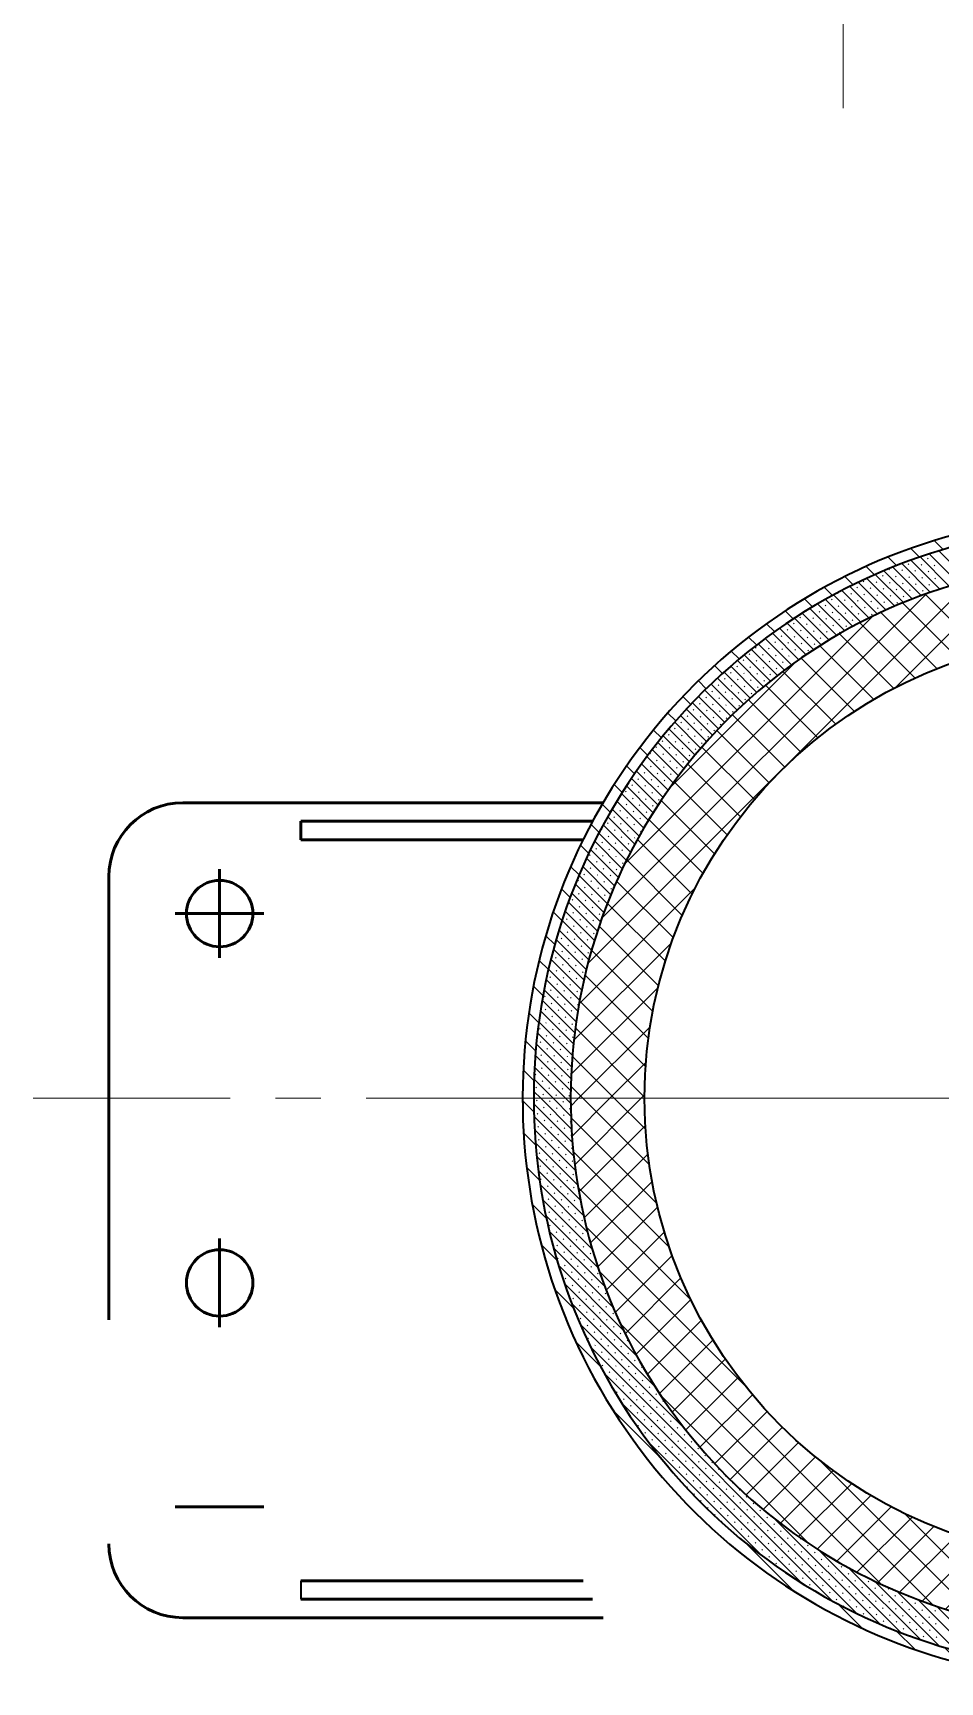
# Model space of a CAD drawing. Header units: millimetres. Extents: x 2139 to 2733, y 1509 to 1929.
# Drawn here: x 2350.49 to 2362.5, y 1610.53 to 1632.37 of the extents above; entities that cross this region are included whole.
import ezdxf

# ---------------------------------------------------------------- set-up
doc = ezdxf.new("R2010")
doc.units = ezdxf.units.MM
doc.linetypes.add('JIS_08_11', pattern=[12.8, 11, -0.6, 0.6, -0.6])
doc.linetypes.add('点画线', pattern=[18, 12, -2, 2, -2])
for name, color, linetype, lineweight in [('EB0', 7, 'Continuous', 35), ('中心线', 7, 'JIS_08_11', 9), ('设备', 7, 'Continuous', 50)]:
    doc.layers.add(name, color=color, linetype=linetype, lineweight=lineweight)
doc.layers.add('厂房', color=7, linetype='Continuous')
pattern_1 = [(315, (2384.9356, 1635.51417), (0.2075568, 0.2075568), [])]

# ---------------------------------------------------------------- blocks, each defined once
blk = doc.blocks.new('*X1')
at = {"layer": 'EB0', "color": 0, "linetype": 'Continuous', "lineweight": 18}
for p, q in [((353.36, -268.51), (375.44, -290.59)), ((362.15, -268.82), (386.49, -293.15)), ((371.56, -269.74), (399.35, -297.53)), ((381.75, -271.44), (416.03, -305.72)), ((352.73, -276.36), (365.53, -289.17)), ((393.01, -274.21), (492.03, -373.23)), ((405.88, -278.6), (487.64, -360.36)), ((352.73, -284.85), (356.45, -288.56)), ((421.76, -285.99), (480.25, -344.49)), ((453.36, -309.11), (457.14, -312.89)), ((228.47, -338.78), (243.12, -353.43)), ((236.69, -338.51), (246.24, -348.06)), ((245.17, -338.51), (249.58, -342.91)), ((225.38, -344.18), (240.23, -359.03)), ((222.49, -349.77), (237.59, -364.86)), ((460.52, -350.21), (494.8, -384.49)), ((219.81, -355.57), (235.2, -370.96)), ((217.34, -361.59), (233.08, -377.33)), ((215.11, -367.85), (231.27, -384)), ((468.71, -366.89), (496.5, -394.68)), ((213.12, -374.34), (229.78, -391)), ((211.4, -381.11), (228.65, -398.36)), ((473.09, -379.75), (497.43, -404.09)), ((209.97, -388.16), (227.95, -406.14)), ((475.65, -390.8), (497.73, -412.88)), ((208.85, -395.53), (226.83, -413.51)), ((477.08, -400.71), (489.88, -413.51)), ((208.1, -403.26), (218.35, -413.51)), ((477.68, -409.79), (481.39, -413.51)), ((207.75, -411.39), (209.86, -413.51)), ((209.86, -413.51), (229.24, -432.89)), ((218.35, -413.51), (228.11, -423.28)), ((226.83, -413.51), (227.74, -414.41)), ((481.39, -413.51), (496.9, -429.02)), ((489.88, -413.51), (497.53, -421.16)), ((477.64, -418.25), (495.9, -436.5)), ((207.88, -420.01), (231.39, -443.52)), ((477.09, -426.18), (494.56, -443.65)), ((208.58, -429.2), (235.06, -455.68)), ((476.1, -433.67), (492.93, -450.51)), ((210.01, -439.11), (241.57, -470.67)), ((474.72, -440.78), (491.03, -457.09)), ((212.39, -449.98), (316.26, -553.85)), ((473.01, -447.55), (488.87, -463.42)), ((470.99, -454.02), (486.48, -469.51)), ((216.17, -462.24), (304, -550.07)), ((468.68, -460.2), (483.87, -475.38)), ((466.12, -466.12), (481.04, -481.04)), ((463.31, -471.8), (478.02, -486.5)), ((222.31, -476.86), (289.38, -543.94)), ((460.27, -477.24), (474.8, -491.77)), ((457, -482.45), (471.39, -496.85)), ((453.51, -487.46), (467.8, -501.74)), ((449.82, -492.24), (464.03, -506.45)), ((234.73, -497.78), (268.47, -531.51)), ((445.92, -496.83), (460.08, -510.99)), ((441.81, -501.2), (455.95, -515.35)), ((437.5, -505.38), (451.65, -519.53)), ((428.26, -513.11), (442.52, -527.37)), ((432.98, -509.35), (447.17, -523.54)), ((423.33, -516.67), (437.68, -531.02)), ((418.18, -520), (432.66, -534.49)), ((295.57, -524.67), (327.13, -556.23)), ((407.22, -526.01), (422.06, -540.86)), ((412.81, -523.12), (427.46, -537.77)), ((310.56, -531.18), (337.04, -557.66)), ((395.28, -531.04), (410.67, -546.43)), ((401.38, -528.66), (416.47, -543.75)), ((322.72, -534.85), (346.23, -558.36)), ((382.24, -534.98), (398.4, -551.13)), ((388.91, -533.16), (404.65, -548.9)), ((333.35, -537), (352.73, -556.38)), ((342.97, -538.13), (352.73, -547.89)), ((351.83, -538.51), (352.73, -539.41)), ((352.73, -539.41), (370.71, -557.39)), ((360.1, -538.29), (378.08, -556.28)), ((367.88, -537.59), (385.14, -554.84)), ((375.24, -536.46), (391.9, -553.12)), ((352.73, -547.89), (362.98, -558.15)), ((352.73, -556.38), (354.85, -558.49))]:
    blk.add_line(p, q, dxfattribs=at)
blk = doc.blocks.new('*X2')
at = {"layer": 'EB0', "color": 0, "linetype": 'Continuous', "lineweight": 18}
for p, q in [((352.73, -275.18), (359.26, -268.66)), ((352.73, -283.66), (367.17, -269.23)), ((356.32, -288.56), (374.7, -270.18)), ((364.32, -289.05), (381.9, -271.47)), ((371.87, -289.98), (388.79, -273.06)), ((379.03, -291.31), (395.41, -274.93)), ((385.85, -292.97), (401.77, -277.05)), ((392.35, -294.95), (407.9, -279.41)), ((398.57, -297.22), (413.8, -281.99)), ((404.53, -299.75), (419.49, -284.79)), ((410.24, -302.52), (424.98, -287.79)), ((415.71, -305.53), (430.27, -290.98)), ((420.96, -308.77), (435.37, -294.36)), ((425.99, -312.23), (440.29, -297.93)), ((430.81, -315.89), (445.03, -301.68)), ((435.42, -319.77), (449.59, -305.6)), ((439.83, -323.85), (453.97, -309.7)), ((444.03, -328.13), (458.18, -313.98)), ((448.03, -332.62), (462.21, -318.43)), ((451.82, -337.31), (466.07, -323.06)), ((455.41, -342.21), (469.74, -327.87)), ((458.77, -347.33), (473.24, -332.86)), ((213.94, -371.55), (246.98, -338.51)), ((218.62, -358.38), (238.49, -338.51)), ((226.69, -341.82), (230.01, -338.51)), ((461.92, -352.66), (476.55, -338.04)), ((464.84, -358.23), (479.66, -343.41)), ((210.98, -382.99), (246.77, -347.2)), ((467.52, -364.03), (482.58, -348.98)), ((469.95, -370.09), (485.29, -354.75)), ((472.1, -376.42), (487.79, -360.74)), ((209.15, -393.31), (237.58, -364.87)), ((473.96, -383.05), (490.06, -366.96)), ((475.5, -390), (492.08, -373.42)), ((208.13, -402.81), (232.86, -378.08)), ((476.68, -397.31), (493.84, -380.14)), ((477.44, -405.03), (495.32, -387.15)), ((207.74, -411.68), (230.09, -389.33)), ((477.73, -413.22), (496.48, -394.48)), ((214.4, -413.51), (228.53, -399.38)), ((485.93, -413.51), (497.29, -402.15)), ((222.89, -413.51), (227.83, -408.57)), ((494.42, -413.51), (497.7, -410.23)), ((207.88, -420.03), (214.4, -413.51)), ((208.45, -427.94), (222.89, -413.51)), ((476.43, -431.49), (494.42, -413.51)), ((477.44, -422), (485.93, -413.51)), ((209.41, -435.48), (227.78, -417.1)), ((474.45, -441.96), (497.64, -418.77)), ((210.7, -442.67), (228.27, -425.1)), ((471.04, -453.85), (497.02, -427.88)), ((212.29, -449.57), (229.21, -432.65)), ((214.15, -456.18), (230.53, -439.81)), ((465.09, -468.29), (495.7, -437.68)), ((216.28, -462.55), (232.2, -446.62)), ((450.62, -491.25), (493.47, -448.39)), ((218.64, -468.67), (234.18, -453.13)), ((221.22, -474.57), (236.44, -459.35)), ((399.64, -550.71), (489.94, -460.42)), ((224.01, -480.27), (238.97, -465.31)), ((227.01, -485.75), (241.75, -471.02)), ((230.2, -491.04), (244.76, -476.49)), ((413.83, -545.01), (484.23, -474.6)), ((233.59, -496.15), (248, -481.74)), ((237.15, -501.07), (251.45, -486.77)), ((240.9, -505.8), (255.12, -491.59)), ((433.17, -534.15), (473.38, -493.95)), ((244.83, -510.36), (258.99, -496.2)), ((248.93, -514.75), (263.07, -500.6)), ((253.2, -518.96), (267.35, -504.81)), ((257.66, -522.99), (271.84, -508.81)), ((262.29, -526.84), (276.53, -512.6)), ((387.62, -554.25), (430.47, -511.39)), ((267.1, -530.52), (281.44, -516.18)), ((272.09, -534.01), (286.55, -519.55)), ((277.27, -537.32), (291.89, -522.7)), ((282.63, -540.44), (297.45, -525.62)), ((376.9, -556.48), (407.52, -525.86)), ((288.2, -543.36), (303.26, -528.3)), ((293.97, -546.07), (309.32, -530.73)), ((299.96, -548.57), (315.65, -532.88)), ((306.18, -550.83), (322.27, -534.74)), ((358, -558.41), (381.18, -535.23)), ((367.1, -557.8), (393.08, -531.82)), ((312.64, -552.86), (329.22, -536.28)), ((319.37, -554.62), (336.53, -537.45)), ((326.38, -556.09), (344.25, -538.22)), ((333.7, -557.25), (352.45, -538.51)), ((352.73, -555.19), (370.72, -537.21)), ((352.73, -546.71), (361.22, -538.22)), ((341.38, -558.06), (352.73, -546.71)), ((349.45, -558.47), (352.73, -555.19))]:
    blk.add_line(p, q, dxfattribs=at)
blk = doc.blocks.new('*X3')
at = {"layer": 'EB0', "color": 0, "linetype": 'Continuous', "lineweight": 18}
for p, q in [((490.29, -459.38), (504.46, -445.21)), ((204.53, -458.89), (212.61, -450.81)), ((488.44, -464.59), (503.49, -449.54)), ((205.33, -461.45), (213.34, -453.44)), ((486.19, -470.21), (502.33, -454.06)), ((206.18, -463.97), (214.11, -456.04)), ((207.06, -466.46), (214.92, -458.6)), ((211.91, -459.92), (212.09, -459.74)), ((483.4, -476.36), (500.97, -458.8)), ((491.42, -459.92), (491.6, -459.74)), ((494.97, -459.74), (495.15, -459.56)), ((498.52, -459.56), (498.7, -459.39)), ((204.92, -460.18), (205, -460.1)), ((206.5, -461.97), (206.68, -461.79)), ((207.97, -468.91), (215.77, -461.12)), ((208.18, -463.65), (208.36, -463.47)), ((208.36, -460.1), (208.54, -459.92)), ((208.92, -471.33), (216.66, -463.6)), ((210.05, -461.79), (210.23, -461.61)), ((211.73, -463.47), (211.91, -463.29)), ((213.6, -461.61), (213.77, -461.43)), ((215.28, -463.29), (215.46, -463.11)), ((479.83, -483.3), (499.35, -463.78)), ((489.56, -461.79), (489.74, -461.61)), ((491.24, -463.47), (491.42, -463.29)), ((493.11, -461.61), (493.29, -461.43)), ((494.79, -463.29), (494.97, -463.11)), ((496.65, -461.43), (496.83, -461.25)), ((498.34, -463.11), (498.52, -462.93)), ((208.01, -467.2), (208.18, -467.02)), ((209.69, -468.88), (209.87, -468.7)), ((209.87, -465.33), (210.05, -465.15)), ((209.9, -473.72), (217.58, -466.04)), ((210.92, -476.07), (218.54, -468.45)), ((211.55, -467.02), (211.73, -466.84)), ((213.24, -468.7), (213.42, -468.52)), ((213.42, -465.15), (213.6, -464.98)), ((215.1, -466.84), (215.28, -466.66)), ((216.78, -468.52), (216.96, -468.34)), ((216.96, -464.98), (217.12, -464.82)), ((487.52, -467.2), (487.7, -467.02)), ((489.2, -468.88), (489.38, -468.7)), ((489.38, -465.33), (489.56, -465.15)), ((491.06, -467.02), (491.24, -466.84)), ((492.75, -468.7), (492.93, -468.52)), ((492.93, -465.15), (493.11, -464.98)), ((494.61, -466.84), (494.79, -466.66)), ((496.29, -468.52), (496.47, -468.34)), ((496.47, -464.98), (496.65, -464.8)), ((498.16, -466.66), (498.34, -466.48)), ((209.51, -472.43), (209.69, -472.25)), ((211.37, -470.57), (211.55, -470.39)), ((211.97, -478.39), (219.54, -470.82)), ((213.04, -480.68), (220.57, -473.16)), ((213.06, -472.25), (213.24, -472.07)), ((214.92, -470.39), (215.1, -470.21)), ((216.6, -472.07), (216.78, -471.89)), ((218.47, -470.21), (218.65, -470.03)), ((474.92, -491.58), (497.43, -469.07)), ((485.47, -472.61), (485.65, -472.43)), ((487.34, -470.75), (487.52, -470.57)), ((489.02, -472.43), (489.2, -472.25)), ((490.88, -470.57), (491.06, -470.39)), ((492.57, -472.25), (492.75, -472.07)), ((494.43, -470.39), (494.61, -470.21)), ((496.11, -472.07), (496.29, -471.89)), ((211.19, -474.11), (211.37, -473.93)), ((212.88, -475.8), (213.06, -475.62)), ((214.15, -482.94), (221.63, -475.46)), ((214.56, -477.48), (214.74, -477.3)), ((214.74, -473.93), (214.92, -473.75)), ((216.42, -475.62), (216.6, -475.44)), ((218.11, -477.3), (218.29, -477.12)), ((218.29, -473.75), (218.47, -473.57)), ((219.97, -475.44), (220.15, -475.26)), ((221.66, -477.12), (221.83, -476.94)), ((466.65, -503.22), (495.12, -474.74)), ((485.29, -476.16), (485.47, -475.98)), ((486.98, -477.84), (487.16, -477.66)), ((487.16, -474.29), (487.34, -474.11)), ((488.84, -475.98), (489.02, -475.8)), ((490.52, -477.66), (490.7, -477.48)), ((490.7, -474.11), (490.88, -473.93)), ((492.39, -475.8), (492.57, -475.62)), ((494.25, -473.93), (494.43, -473.75)), ((212.7, -479.34), (212.88, -479.16)), ((214.38, -481.03), (214.56, -480.85)), ((215.29, -485.17), (222.73, -477.73)), ((216.24, -479.16), (216.42, -478.98)), ((216.46, -487.37), (223.86, -479.97)), ((217.66, -489.54), (225.02, -482.17)), ((217.93, -480.85), (218.11, -480.67)), ((219.79, -478.98), (219.97, -478.8)), ((221.48, -480.67), (221.66, -480.49)), ((223.16, -482.35), (223.34, -482.17)), ((420.16, -553.07), (492.3, -480.94)), ((481.74, -479.71), (481.75, -479.7)), ((483.25, -481.57), (483.43, -481.39)), ((483.43, -478.02), (483.61, -477.84)), ((485.11, -479.7), (485.29, -479.52)), ((486.8, -481.39), (486.98, -481.21)), ((488.66, -479.52), (488.84, -479.34)), ((490.34, -481.21), (490.52, -481.03)), ((492.21, -479.34), (492.39, -479.16)), ((215.89, -486.26), (216.06, -486.08)), ((216.06, -482.71), (216.24, -482.53)), ((217.75, -484.4), (217.93, -484.22)), ((218.89, -491.68), (226.21, -484.35)), ((219.43, -486.08), (219.61, -485.9)), ((219.61, -482.53), (219.79, -482.35)), ((220.14, -493.79), (227.44, -486.49)), ((221.3, -484.22), (221.48, -484.04)), ((222.98, -485.9), (223.16, -485.72)), ((224.84, -484.04), (225.02, -483.86)), ((226.53, -485.72), (226.71, -485.54)), ((479.52, -485.29), (479.7, -485.11)), ((481.39, -483.43), (481.57, -483.25)), ((483.07, -485.11), (483.25, -484.93)), ((484.75, -486.8), (484.93, -486.62)), ((484.93, -483.25), (485.11, -483.07)), ((486.62, -484.93), (486.8, -484.75)), ((488.3, -486.62), (488.48, -486.44)), ((488.48, -483.07), (488.66, -482.89)), ((490.16, -484.75), (490.34, -484.57)), ((217.57, -487.94), (217.75, -487.76)), ((219.25, -489.63), (219.43, -489.45)), ((221.12, -487.76), (221.3, -487.58)), ((221.43, -495.87), (228.69, -488.6)), ((222.74, -497.93), (229.98, -490.69)), ((222.8, -489.45), (222.98, -489.27)), ((224.48, -491.13), (224.66, -490.95)), ((224.66, -487.58), (224.84, -487.4)), ((226.35, -489.27), (226.53, -489.09)), ((228.03, -490.95), (228.21, -490.77)), ((427.1, -549.5), (488.73, -487.88)), ((477.48, -490.7), (477.66, -490.52)), ((477.66, -487.16), (477.84, -486.98)), ((479.34, -488.84), (479.52, -488.66)), ((481.03, -490.52), (481.21, -490.34)), ((481.21, -486.98), (481.39, -486.8)), ((482.89, -488.66), (483.07, -488.48)), ((484.57, -490.34), (484.75, -490.16)), ((486.44, -488.48), (486.62, -488.3)), ((220.78, -494.83), (220.94, -494.68)), ((220.94, -491.31), (221.12, -491.13)), ((222.62, -492.99), (222.8, -492.81)), ((224.08, -499.96), (231.29, -492.74)), ((224.3, -494.68), (224.48, -494.5)), ((225.44, -501.96), (232.64, -494.76)), ((226.17, -492.81), (226.35, -492.63)), ((227.85, -494.5), (228.03, -494.32)), ((229.71, -492.63), (229.89, -492.45)), ((231.4, -494.32), (231.58, -494.14)), ((473.75, -494.43), (473.93, -494.25)), ((475.62, -492.57), (475.8, -492.39)), ((477.3, -494.25), (477.48, -494.07)), ((479.16, -492.39), (479.34, -492.21)), ((480.85, -494.07), (481.03, -493.89)), ((482.71, -492.21), (482.89, -492.03)), ((484.4, -493.89), (484.57, -493.71)), ((486.26, -492.03), (486.44, -491.85)), ((222.44, -496.54), (222.62, -496.36)), ((224.12, -498.22), (224.3, -498.05)), ((225.81, -499.91), (225.99, -499.73)), ((225.99, -496.36), (226.17, -496.18)), ((226.84, -503.93), (234.01, -496.76)), ((227.67, -498.05), (227.85, -497.87)), ((228.26, -505.88), (235.41, -498.72)), ((229.36, -499.73), (229.54, -499.55)), ((229.54, -496.18), (229.71, -496)), ((231.22, -497.87), (231.4, -497.69)), ((232.9, -499.55), (233.08, -499.37)), ((233.08, -496), (233.26, -495.82)), ((435.26, -544.71), (483.94, -496.03)), ((471.71, -499.84), (471.89, -499.66)), ((471.89, -496.29), (472.07, -496.11)), ((473.57, -497.98), (473.75, -497.8)), ((475.26, -499.66), (475.44, -499.48)), ((475.44, -496.11), (475.62, -495.93)), ((477.12, -497.8), (477.3, -497.62)), ((478.8, -499.48), (478.98, -499.3)), ((478.98, -495.93), (479.16, -495.76)), ((480.67, -497.62), (480.85, -497.44)), ((482.53, -495.76), (482.71, -495.58)), ((227.49, -501.59), (227.67, -501.41)), ((229.18, -503.28), (229.36, -503.1)), ((229.71, -507.8), (236.84, -500.66)), ((231.04, -501.41), (231.22, -501.23)), ((231.18, -509.69), (238.3, -502.57)), ((232.68, -511.56), (239.79, -504.45)), ((232.72, -503.1), (232.9, -502.92)), ((234.59, -501.23), (234.77, -501.05)), ((236.27, -502.92), (236.45, -502.74)), ((237.95, -504.6), (238.13, -504.42)), ((467.98, -503.57), (468.16, -503.39)), ((469.85, -501.7), (470.03, -501.52)), ((471.53, -503.39), (471.71, -503.21)), ((473.39, -501.52), (473.57, -501.35)), ((475.08, -503.21), (475.26, -503.03)), ((476.94, -501.35), (477.12, -501.17)), ((478.63, -503.03), (478.8, -502.85)), ((480.49, -501.17), (480.67, -500.99)), ((229, -506.82), (229.18, -506.64)), ((230.68, -508.51), (230.86, -508.33)), ((230.86, -504.96), (231.04, -504.78)), ((232.54, -506.64), (232.72, -506.46)), ((234.21, -513.4), (241.31, -506.3)), ((234.23, -508.33), (234.41, -508.15)), ((234.41, -504.78), (234.59, -504.6)), ((235.76, -515.21), (242.85, -508.12)), ((236.09, -506.46), (236.27, -506.28)), ((237.77, -508.15), (237.95, -507.97)), ((239.64, -506.28), (239.82, -506.1)), ((241.32, -507.97), (241.5, -507.79)), ((446.12, -537.21), (476.44, -506.9)), ((464.26, -507.29), (464.44, -507.12)), ((465.94, -508.98), (466.12, -508.8)), ((466.12, -505.43), (466.3, -505.25)), ((467.8, -507.12), (467.98, -506.94)), ((469.49, -508.8), (469.67, -508.62)), ((469.67, -505.25), (469.85, -505.07)), ((471.35, -506.94), (471.53, -506.76)), ((473.03, -508.62), (473.21, -508.44)), ((473.21, -505.07), (473.39, -504.89)), ((474.9, -506.76), (475.08, -506.58)), ((476.76, -504.89), (476.94, -504.71)), ((232.36, -510.19), (232.54, -510.01)), ((234.05, -511.87), (234.23, -511.69)), ((235.73, -513.56), (235.91, -513.38)), ((235.91, -510.01), (236.09, -509.83)), ((237.34, -517), (244.42, -509.92)), ((237.6, -511.69), (237.77, -511.52)), ((238.95, -518.76), (246.02, -511.68)), ((239.28, -513.38), (239.46, -513.2)), ((239.46, -509.83), (239.64, -509.65)), ((240.58, -520.5), (247.65, -513.42)), ((241.14, -511.52), (241.32, -511.34)), ((242.83, -513.2), (243.01, -513.02)), ((243.01, -509.65), (243.19, -509.47)), ((244.69, -511.34), (244.87, -511.16)), ((246.37, -513.02), (246.55, -512.84)), ((458.67, -512.88), (458.85, -512.71)), ((460.53, -511.02), (460.71, -510.84)), ((462.21, -512.71), (462.39, -512.53)), ((462.39, -509.16), (462.57, -508.98)), ((464.08, -510.84), (464.26, -510.66)), ((465.76, -512.53), (465.94, -512.35)), ((467.62, -510.66), (467.8, -510.48)), ((469.31, -512.35), (469.49, -512.17)), ((471.17, -510.48), (471.35, -510.3)), ((237.42, -515.24), (237.6, -515.06)), ((239.1, -516.93), (239.28, -516.75)), ((240.96, -515.06), (241.14, -514.88)), ((242.24, -522.21), (249.31, -515.14)), ((242.65, -516.75), (242.83, -516.57)), ((243.92, -523.89), (250.99, -516.82)), ((244.51, -514.88), (244.69, -514.7)), ((246.19, -516.57), (246.37, -516.39)), ((248.06, -514.7), (248.24, -514.52)), ((249.74, -516.39), (249.92, -516.21)), ((251.42, -518.07), (251.6, -517.89)), ((454.94, -516.61), (455.12, -516.43)), ((456.8, -514.75), (456.98, -514.57)), ((458.49, -516.43), (458.67, -516.25)), ((460.35, -514.57), (460.53, -514.39)), ((462.03, -516.25), (462.21, -516.07)), ((463.72, -517.94), (463.9, -517.76)), ((463.9, -514.39), (464.08, -514.21)), ((465.58, -516.07), (465.76, -515.89)), ((467.27, -517.76), (467.44, -517.58)), ((467.44, -514.21), (467.62, -514.03)), ((240.78, -518.61), (240.96, -518.43)), ((242.47, -520.29), (242.65, -520.11)), ((244.15, -521.98), (244.33, -521.8)), ((244.33, -518.43), (244.51, -518.25)), ((245.63, -525.55), (252.7, -518.48)), ((246.01, -520.11), (246.19, -519.93)), ((247.36, -527.18), (254.44, -520.11)), ((247.7, -521.8), (247.88, -521.62)), ((247.88, -518.25), (248.06, -518.07)), ((249.12, -528.79), (256.2, -521.71)), ((249.56, -519.93), (249.74, -519.75)), ((251.25, -521.62), (251.42, -521.44)), ((253.11, -519.75), (253.29, -519.58)), ((254.79, -521.44), (254.97, -521.26)), ((449.35, -522.2), (449.53, -522.02)), ((451.21, -520.34), (451.39, -520.16)), ((452.9, -522.02), (453.08, -521.84)), ((453.08, -518.48), (453.26, -518.3)), ((454.76, -520.16), (454.94, -519.98)), ((456.44, -521.84), (456.62, -521.66)), ((456.62, -518.3), (456.8, -518.12)), ((458.31, -519.98), (458.49, -519.8)), ((459.99, -521.66), (460.17, -521.48)), ((460.17, -518.12), (460.35, -517.94)), ((461.85, -519.8), (462.03, -519.62)), ((463.54, -521.48), (463.72, -521.3)), ((465.4, -519.62), (465.58, -519.44)), ((245.83, -523.66), (246.01, -523.48)), ((247.52, -525.34), (247.7, -525.17)), ((249.38, -523.48), (249.56, -523.3)), ((250.91, -530.37), (258, -523.28)), ((251.07, -525.17), (251.25, -524.99)), ((252.72, -531.93), (259.82, -524.83)), ((252.75, -526.85), (252.93, -526.67)), ((252.93, -523.3), (253.11, -523.12)), ((254.56, -533.46), (261.67, -526.35)), ((254.61, -524.99), (254.79, -524.81)), ((256.3, -526.67), (256.48, -526.49)), ((256.48, -523.12), (256.66, -522.94)), ((258.16, -524.81), (258.34, -524.63)), ((259.84, -526.49), (260.02, -526.31)), ((445.62, -525.93), (445.8, -525.75)), ((447.49, -524.07), (447.67, -523.89)), ((449.17, -525.75), (449.35, -525.57)), ((451.03, -523.89), (451.21, -523.71)), ((452.72, -525.57), (452.9, -525.39)), ((454.58, -523.71), (454.76, -523.53)), ((456.26, -525.39), (456.44, -525.21)), ((458.13, -523.53), (458.31, -523.35)), ((459.81, -525.21), (459.99, -525.03)), ((461.67, -523.35), (461.85, -523.17)), ((249.2, -527.03), (249.38, -526.85)), ((250.89, -528.71), (251.07, -528.53)), ((252.57, -530.4), (252.75, -530.22)), ((254.43, -528.53), (254.61, -528.35)), ((256.12, -530.22), (256.3, -530.04)), ((256.43, -534.96), (263.55, -527.84)), ((257.98, -528.35), (258.16, -528.17)), ((258.32, -536.43), (265.45, -529.3)), ((259.66, -530.04), (259.84, -529.86)), ((260.24, -537.88), (267.39, -530.73)), ((261.53, -528.17), (261.71, -527.99)), ((263.21, -529.86), (263.39, -529.68)), ((413.97, -555.9), (442.44, -527.43)), ((441.9, -529.66), (442.08, -529.48)), ((443.58, -531.34), (443.76, -531.16)), ((443.76, -527.79), (443.94, -527.61)), ((445.44, -529.48), (445.62, -529.3)), ((447.13, -531.16), (447.31, -530.98)), ((447.31, -527.61), (447.49, -527.43)), ((448.99, -529.3), (449.17, -529.12)), ((450.67, -530.98), (450.85, -530.8)), ((450.85, -527.43), (451.03, -527.25)), ((452.54, -529.12), (452.72, -528.94)), ((454.4, -527.25), (454.58, -527.07)), ((456.08, -528.94), (456.26, -528.76)), ((457.95, -527.07), (458.13, -526.89)), ((254.25, -532.08), (254.43, -531.9)), ((255.94, -533.76), (256.12, -533.58)), ((257.62, -535.45), (257.8, -535.27)), ((257.8, -531.9), (257.98, -531.72)), ((259.48, -533.58), (259.66, -533.4)), ((261.17, -535.27), (261.35, -535.09)), ((261.35, -531.72), (261.53, -531.54)), ((262.18, -539.31), (269.35, -532.14)), ((263.03, -533.4), (263.21, -533.23)), ((264.15, -540.7), (271.34, -533.51)), ((264.72, -535.09), (264.9, -534.91)), ((264.9, -531.54), (265.07, -531.36)), ((266.15, -542.07), (273.36, -534.86)), ((266.58, -533.23), (266.76, -533.05)), ((268.26, -534.91), (268.44, -534.73)), ((270.13, -533.05), (270.31, -532.87)), ((271.81, -534.73), (271.99, -534.55)), ((408.29, -558.21), (430.8, -535.7)), ((432.76, -535.43), (432.94, -535.25)), ((434.62, -533.56), (434.8, -533.38)), ((436.31, -535.25), (436.49, -535.07)), ((438.17, -533.38), (438.35, -533.2)), ((439.85, -535.07), (440.03, -534.89)), ((440.03, -531.52), (440.21, -531.34)), ((441.72, -533.2), (441.9, -533.02)), ((443.4, -534.89), (443.58, -534.71)), ((445.26, -533.02), (445.44, -532.84)), ((446.95, -534.71), (447.13, -534.53)), ((448.81, -532.84), (448.99, -532.66)), ((259.3, -537.13), (259.48, -536.95)), ((262.85, -536.95), (263.03, -536.77)), ((264.54, -538.64), (264.72, -538.46)), ((266.22, -540.32), (266.4, -540.14)), ((266.4, -536.77), (266.58, -536.59)), ((268.08, -538.46), (268.26, -538.28)), ((268.18, -543.41), (275.42, -536.18)), ((269.77, -540.14), (269.95, -539.96)), ((269.95, -536.59), (270.13, -536.41)), ((270.23, -544.73), (277.5, -537.46)), ((271.63, -538.28), (271.81, -538.1)), ((272.31, -546.01), (279.61, -538.72)), ((273.31, -539.96), (273.49, -539.78)), ((273.49, -536.41), (273.67, -536.23)), ((274.42, -547.27), (281.75, -539.95)), ((275.18, -538.1), (275.36, -537.92)), ((276.86, -539.78), (277.04, -539.6)), ((280.41, -539.6), (280.59, -539.42)), ((425.48, -539.33), (425.66, -539.15)), ((429.03, -539.15), (429.21, -538.97)), ((430.9, -537.29), (431.07, -537.11)), ((432.58, -538.97), (432.76, -538.79)), ((434.44, -537.11), (434.62, -536.93)), ((436.13, -538.79), (436.31, -538.61)), ((437.99, -536.93), (438.17, -536.75)), ((439.67, -538.61), (439.85, -538.43)), ((441.36, -540.3), (441.54, -540.12)), ((441.54, -536.75), (441.72, -536.57)), ((443.22, -538.43), (443.4, -538.25)), ((445.08, -536.57), (445.26, -536.39)), ((267.9, -542), (268.08, -541.82)), ((269.59, -543.69), (269.77, -543.51)), ((271.45, -541.82), (271.63, -541.64)), ((273.13, -543.51), (273.31, -543.33)), ((275, -541.64), (275.18, -541.46)), ((276.56, -548.5), (283.92, -541.14)), ((276.68, -543.33), (276.86, -543.15)), ((278.55, -541.46), (278.72, -541.28)), ((278.73, -549.7), (286.12, -542.3)), ((280.23, -543.15), (280.41, -542.97)), ((280.92, -550.87), (288.36, -543.44)), ((281.91, -544.83), (282.09, -544.65)), ((282.09, -541.28), (282.27, -541.11)), ((283.15, -552.01), (290.63, -544.54)), ((283.78, -542.97), (283.96, -542.79)), ((285.46, -544.65), (285.64, -544.47)), ((289.01, -544.47), (289.19, -544.29)), ((398.02, -561.75), (415.59, -544.18)), ((403, -560.13), (422.53, -540.61)), ((418.21, -543.24), (418.39, -543.06)), ((421.76, -543.06), (421.94, -542.88)), ((423.44, -544.74), (423.62, -544.56)), ((423.62, -541.2), (423.8, -541.02)), ((425.3, -542.88), (425.48, -542.7)), ((426.99, -544.56), (427.17, -544.38)), ((427.17, -541.02), (427.35, -540.84)), ((428.85, -542.7), (429.03, -542.52)), ((430.54, -544.38), (430.72, -544.2)), ((430.72, -540.84), (430.9, -540.66)), ((432.4, -542.52), (432.58, -542.34)), ((434.08, -544.2), (434.26, -544.02)), ((434.26, -540.66), (434.44, -540.48)), ((435.95, -542.34), (436.13, -542.16)), ((437.81, -540.48), (437.99, -540.3)), ((271.27, -545.37), (271.45, -545.19)), ((274.82, -545.19), (275, -545.01)), ((276.5, -546.88), (276.68, -546.7)), ((278.19, -548.56), (278.37, -548.38)), ((278.37, -545.01), (278.55, -544.83)), ((280.05, -546.7), (280.23, -546.52)), ((281.73, -548.38), (281.91, -548.2)), ((283.6, -546.52), (283.78, -546.34)), ((285.28, -548.2), (285.46, -548.02)), ((285.41, -553.12), (292.93, -545.6)), ((287.14, -546.34), (287.32, -546.16)), ((287.7, -554.2), (295.26, -546.63)), ((288.83, -548.02), (289.01, -547.84)), ((290.01, -555.25), (297.63, -547.63)), ((290.69, -546.16), (290.87, -545.98)), ((292.36, -556.27), (300.04, -548.6)), ((292.37, -547.84), (292.55, -547.66)), ((295.92, -547.66), (296.1, -547.48)), ((301.15, -549.17), (301.25, -549.06)), ((393.29, -563.11), (409.44, -546.96)), ((405.53, -549.19), (405.71, -549.01)), ((409.07, -549.01), (409.25, -548.83)), ((410.94, -547.14), (411.12, -546.96)), ((412.62, -548.83), (412.8, -548.65)), ((414.48, -546.96), (414.66, -546.79)), ((416.17, -548.65), (416.35, -548.47)), ((416.35, -545.1), (416.53, -544.92)), ((418.03, -546.79), (418.21, -546.61)), ((419.71, -548.47), (419.89, -548.29)), ((419.89, -544.92), (420.07, -544.74)), ((421.58, -546.61), (421.76, -546.43)), ((423.26, -548.29), (423.44, -548.11)), ((425.13, -546.43), (425.3, -546.25)), ((426.81, -548.11), (426.99, -547.93)), ((428.67, -546.25), (428.85, -546.07)), ((432.22, -546.07), (432.4, -545.89)), ((279.87, -550.24), (280.05, -550.06)), ((283.42, -550.06), (283.6, -549.88)), ((285.1, -551.75), (285.28, -551.57)), ((286.78, -553.43), (286.96, -553.25)), ((286.96, -549.88), (287.14, -549.7)), ((288.65, -551.57), (288.83, -551.39)), ((290.33, -553.25), (290.51, -553.07)), ((290.51, -549.7), (290.69, -549.52)), ((292.2, -551.39), (292.37, -551.21)), ((293.88, -553.07), (294.06, -552.89)), ((294.06, -549.52), (294.24, -549.34)), ((294.75, -557.25), (302.48, -549.52)), ((295.74, -551.21), (295.92, -551.03)), ((297.16, -558.21), (304.96, -550.41)), ((297.43, -552.89), (297.61, -552.71)), ((297.61, -549.34), (297.79, -549.17)), ((299.29, -551.03), (299.47, -550.85)), ((299.61, -559.12), (307.47, -551.26)), ((300.97, -552.71), (301.15, -552.53)), ((302.1, -560.01), (310.03, -552.08)), ((302.84, -550.85), (303.02, -550.67)), ((304.52, -552.53), (304.7, -552.35)), ((304.62, -560.85), (312.62, -552.85)), ((307.18, -561.66), (315.26, -553.58)), ((308.07, -552.35), (308.25, -552.17)), ((380.25, -566.05), (393.69, -552.6)), ((384.43, -565.23), (398.6, -551.06)), ((388.77, -564.26), (403.82, -549.21)), ((391.16, -553.45), (391.33, -553.28)), ((394.7, -553.27), (394.88, -553.09)), ((398.25, -553.09), (398.43, -552.91)), ((400.12, -551.23), (400.29, -551.05)), ((401.8, -552.91), (401.98, -552.73)), ((403.66, -551.05), (403.84, -550.87)), ((405.35, -552.73), (405.53, -552.56)), ((407.21, -550.87), (407.39, -550.69)), ((408.89, -552.56), (409.07, -552.38)), ((410.76, -550.69), (410.94, -550.51)), ((412.44, -552.38), (412.62, -552.2)), ((414.3, -550.51), (414.48, -550.33)), ((415.99, -552.2), (416.17, -552.02)), ((417.85, -550.33), (418.03, -550.15)), ((419.54, -552.02), (419.71, -551.84)), ((421.4, -550.15), (421.58, -549.97)), ((424.95, -549.97), (425.13, -549.79)), ((292.02, -554.93), (292.2, -554.76)), ((293.7, -556.62), (293.88, -556.44)), ((295.56, -554.76), (295.74, -554.58)), ((297.25, -556.44), (297.43, -556.26)), ((298.93, -558.12), (299.11, -557.94)), ((299.11, -554.58), (299.29, -554.4)), ((300.79, -556.26), (300.97, -556.08)), ((302.48, -557.94), (302.66, -557.76)), ((302.66, -554.4), (302.84, -554.22)), ((304.34, -556.08), (304.52, -555.9)), ((306.02, -557.76), (306.2, -557.58)), ((306.2, -554.22), (306.38, -554.04)), ((307.89, -555.9), (308.07, -555.72)), ((309.57, -557.58), (309.75, -557.4)), ((309.75, -554.04), (309.93, -553.86)), ((309.77, -562.44), (317.94, -554.27)), ((311.44, -555.72), (311.61, -555.54)), ((312.4, -563.17), (320.66, -554.92)), ((313.12, -557.4), (313.3, -557.22)), ((313.3, -553.86), (313.48, -553.68)), ((314.98, -555.54), (315.16, -555.36)), ((315.08, -563.87), (323.43, -555.52)), ((316.67, -557.22), (316.85, -557.05)), ((317.79, -564.52), (326.24, -556.07)), ((318.53, -555.36), (318.71, -555.18)), ((320.21, -557.05), (320.39, -556.87)), ((320.55, -565.13), (329.11, -556.57)), ((323.35, -565.7), (332.02, -557.02)), ((323.76, -556.87), (323.94, -556.69)), ((326.19, -566.22), (334.99, -557.42)), ((327.31, -556.69), (327.49, -556.51)), ((329.09, -566.69), (338.02, -557.76)), ((332.03, -567.12), (341.11, -558.04)), ((332.54, -558.19), (332.72, -558.01)), ((336.09, -558.01), (336.27, -557.83)), ((354.22, -568.5), (364.71, -558.01)), ((357.66, -568.43), (368.43, -557.66)), ((361.18, -568.28), (372.27, -557.19)), ((364.78, -568.04), (376.23, -556.59)), ((366.15, -558.26), (366.33, -558.08)), ((368.49, -567.71), (380.33, -555.86)), ((369.69, -558.08), (369.87, -557.9)), ((372.29, -567.27), (384.59, -554.96)), ((373.24, -557.9), (373.42, -557.72)), ((376.21, -566.72), (389.04, -553.89)), ((376.79, -557.72), (376.97, -557.54)), ((380.34, -557.54), (380.52, -557.36)), ((382.2, -555.68), (382.38, -555.5)), ((383.88, -557.36), (384.06, -557.18)), ((385.75, -555.5), (385.93, -555.32)), ((387.43, -557.18), (387.61, -557)), ((389.29, -555.32), (389.47, -555.14)), ((390.98, -557), (391.16, -556.82)), ((392.84, -555.14), (393.02, -554.96)), ((394.53, -556.82), (394.7, -556.64)), ((396.39, -554.96), (396.57, -554.78)), ((398.07, -556.64), (398.25, -556.46)), ((399.94, -554.78), (400.12, -554.6)), ((401.62, -556.46), (401.8, -556.28)), ((403.3, -558.15), (403.48, -557.97)), ((403.48, -554.6), (403.66, -554.42)), ((405.17, -556.28), (405.35, -556.1)), ((406.85, -557.97), (407.03, -557.79)), ((407.03, -554.42), (407.21, -554.24)), ((408.71, -556.1), (408.89, -555.92)), ((410.58, -554.24), (410.76, -554.06)), ((412.26, -555.92), (412.44, -555.74)), ((414.12, -554.06), (414.3, -553.88)), ((417.67, -553.88), (417.85, -553.7)), ((304.16, -559.63), (304.34, -559.45)), ((305.89, -561.26), (306.02, -561.13)), ((307.71, -559.45), (307.89, -559.27)), ((309.39, -561.13), (309.57, -560.95)), ((311.26, -559.27), (311.44, -559.09)), ((312.94, -560.95), (313.12, -560.77)), ((314.62, -562.64), (314.8, -562.46)), ((314.8, -559.09), (314.98, -558.91)), ((316.49, -560.77), (316.67, -560.59)), ((318.17, -562.46), (318.35, -562.28)), ((318.35, -558.91), (318.53, -558.73)), ((320.03, -560.59), (320.21, -560.41)), ((321.72, -562.28), (321.9, -562.1)), ((321.9, -558.73), (322.08, -558.55)), ((323.58, -560.41), (323.76, -560.23)), ((325.26, -562.1), (325.44, -561.92)), ((325.44, -558.55), (325.62, -558.37)), ((327.13, -560.23), (327.31, -560.05)), ((328.81, -561.92), (328.99, -561.74)), ((328.99, -558.37), (329.17, -558.19)), ((330.68, -560.05), (330.86, -559.87)), ((332.36, -561.74), (332.54, -561.56)), ((334.22, -559.87), (334.4, -559.69)), ((335.02, -567.49), (344.26, -558.26)), ((335.91, -561.56), (336.09, -561.38)), ((337.77, -559.69), (337.95, -559.51)), ((338.07, -567.81), (347.47, -558.41)), ((339.45, -561.38), (339.63, -561.2)), ((341.17, -568.08), (350.76, -558.5)), ((341.32, -559.51), (341.5, -559.34)), ((343, -561.2), (343.18, -561.02)), ((344.34, -568.28), (352.73, -559.89)), ((344.86, -559.34), (345.04, -559.16)), ((346.55, -561.02), (346.73, -560.84)), ((348.23, -562.7), (348.41, -562.52)), ((348.41, -559.16), (348.59, -558.98)), ((350.1, -560.84), (350.27, -560.66)), ((351.78, -562.52), (351.96, -562.34)), ((351.96, -558.98), (352.14, -558.8)), ((352.73, -566.62), (361.09, -558.27)), ((352.73, -563.25), (357.56, -558.43)), ((352.73, -559.89), (354.12, -558.5)), ((353.64, -560.66), (353.82, -560.48)), ((355.33, -562.34), (355.51, -562.16)), ((355.51, -558.8), (355.69, -558.62)), ((357.19, -560.48), (357.37, -560.3)), ((358.87, -562.16), (359.05, -561.98)), ((359.05, -558.62), (359.23, -558.44)), ((360.74, -560.3), (360.92, -560.12)), ((362.42, -561.98), (362.6, -561.8)), ((362.6, -558.44), (362.78, -558.26)), ((364.28, -560.12), (364.46, -559.94)), ((365.97, -561.8), (366.15, -561.63)), ((367.83, -559.94), (368.01, -559.76)), ((369.52, -561.63), (369.69, -561.45)), ((371.38, -559.76), (371.56, -559.58)), ((373.06, -561.45), (373.24, -561.27)), ((374.93, -559.58), (375.11, -559.4)), ((376.61, -561.27), (376.79, -561.09)), ((378.47, -559.4), (378.65, -559.22)), ((380.16, -561.09), (380.34, -560.91)), ((382.02, -559.22), (382.2, -559.04)), ((383.7, -560.91), (383.88, -560.73)), ((385.39, -562.59), (385.57, -562.41)), ((385.57, -559.04), (385.75, -558.86)), ((387.25, -560.73), (387.43, -560.55)), ((388.93, -562.41), (389.11, -562.23)), ((389.11, -558.86), (389.29, -558.68)), ((390.8, -560.55), (390.98, -560.37)), ((392.48, -562.23), (392.66, -562.05)), ((392.66, -558.68), (392.84, -558.5)), ((394.35, -560.37), (394.53, -560.19)), ((396.03, -562.05), (396.21, -561.87)), ((396.21, -558.5), (396.39, -558.32)), ((397.89, -560.19), (398.07, -560.01)), ((399.76, -558.32), (399.94, -558.15)), ((401.44, -560.01), (401.62, -559.83)), ((311.08, -562.81), (311.26, -562.64)), ((316.43, -564.2), (316.49, -564.14)), ((319.85, -564.14), (320.03, -563.96)), ((323.4, -563.96), (323.58, -563.78)), ((325.09, -565.64), (325.26, -565.46)), ((326.95, -563.78), (327.13, -563.6)), ((328.63, -565.46), (328.81, -565.28)), ((330.5, -563.6), (330.68, -563.42)), ((332.18, -565.28), (332.36, -565.11)), ((333.86, -566.97), (334.04, -566.79)), ((334.04, -563.42), (334.22, -563.24)), ((335.73, -565.11), (335.91, -564.93)), ((337.41, -566.79), (337.59, -566.61)), ((337.59, -563.24), (337.77, -563.06)), ((339.27, -564.93), (339.45, -564.75)), ((340.96, -566.61), (341.14, -566.43)), ((341.14, -563.06), (341.32, -562.88)), ((342.82, -564.75), (343, -564.57)), ((344.51, -566.43), (344.68, -566.25)), ((344.68, -562.88), (344.86, -562.7)), ((346.37, -564.57), (346.55, -564.39)), ((347.56, -568.42), (352.73, -563.25)), ((348.05, -566.25), (348.23, -566.07)), ((349.92, -564.39), (350.1, -564.21)), ((350.86, -568.5), (352.73, -566.62)), ((351.6, -566.07), (351.78, -565.89)), ((353.46, -564.21), (353.64, -564.03)), ((355.15, -565.89), (355.33, -565.71)), ((357.01, -564.03), (357.19, -563.85)), ((358.69, -565.71), (358.87, -565.53)), ((360.56, -563.85), (360.74, -563.67)), ((362.24, -565.53), (362.42, -565.35)), ((364.1, -563.67), (364.28, -563.49)), ((365.79, -565.35), (365.97, -565.17)), ((367.47, -567.04), (367.65, -566.86)), ((367.65, -563.49), (367.83, -563.31)), ((369.34, -565.17), (369.52, -564.99)), ((371.02, -566.86), (371.2, -566.68)), ((371.2, -563.31), (371.38, -563.13)), ((372.88, -564.99), (373.06, -564.81)), ((374.57, -566.68), (374.75, -566.5)), ((374.75, -563.13), (374.93, -562.95)), ((376.43, -564.81), (376.61, -564.63)), ((378.21, -566.4), (378.29, -566.32)), ((378.29, -562.95), (378.47, -562.77)), ((379.98, -564.63), (380.16, -564.45)), ((381.84, -562.77), (382.02, -562.59)), ((383.52, -564.45), (383.7, -564.27)), ((387.07, -564.27), (387.25, -564.09)), ((342.75, -568.19), (342.82, -568.11)), ((346.19, -568.11), (346.37, -567.93)), ((349.74, -567.93), (349.92, -567.75)), ((353.28, -567.75), (353.46, -567.57)), ((356.83, -567.57), (357.01, -567.4)), ((360.38, -567.4), (360.56, -567.22)), ((363.92, -567.22), (364.1, -567.04))]:
    blk.add_line(p, q, dxfattribs=at)

msp = doc.modelspace()

# ---------------------------------------------------------------- hatches: boundary and pattern name
at = {"layer": '设备', "linetype": 'Continuous', "lineweight": 18}
h = msp.add_hatch(dxfattribs=at)
h.set_pattern_fill('无图案', scale=0.29353, angle=315, style=0, pattern_type=0)
h.set_pattern_definition(pattern_1)
edge = h.paths.add_edge_path(flags=0)
edge.add_line((2357.123, 1618.258), (2356.976, 1618.258))
edge.add_arc((2364.706, 1618.258), 7.583, 539.3065, 540)
edge.add_arc((2364.706, 1618.258), 7.583, 538.089, 539.3065)
edge.add_arc((2364.706, 1618.258), 7.583, 536.8953, 538.089)
edge.add_arc((2364.706, 1618.258), 7.583, 536.3067, 536.8953)
edge.add_arc((2364.706, 1618.258), 7.583, 535.7234, 536.3067)
edge.add_arc((2364.706, 1618.258), 7.583, 534.5719, 535.7234)
edge.add_arc((2364.706, 1618.258), 7.583, 533.4391, 534.5719)
edge.add_arc((2364.706, 1618.258), 7.583, 532.3239, 533.4391)
edge.add_arc((2364.706, 1618.258), 7.583, 531.2249, 532.3239)
edge.add_arc((2364.706, 1618.258), 7.583, 530.1412, 531.2249)
edge.add_arc((2364.706, 1618.258), 7.583, 529.0718, 530.1412)
edge.add_arc((2364.706, 1618.258), 7.583, 528.0156, 529.0718)
edge.add_arc((2364.706, 1618.258), 7.583, 526.972, 528.0156)
edge.add_arc((2364.706, 1618.258), 7.583, 526.4547, 526.972)
edge.add_arc((2364.706, 1618.258), 7.583, 525.9401, 526.4547)
edge.add_arc((2364.706, 1618.258), 7.583, 524.9193, 525.9401)
edge.add_arc((2364.706, 1618.258), 7.583, 524.4128, 524.9193)
edge.add_arc((2364.706, 1618.258), 7.583, 523.9088, 524.4128)
edge.add_arc((2364.706, 1618.258), 7.583, 522.908, 523.9088)
edge.add_arc((2364.706, 1618.258), 7.583, 522.4111, 522.908)
edge.add_arc((2364.706, 1618.258), 7.583, 521.9164, 522.4111)
edge.add_arc((2364.706, 1618.258), 7.583, 520.9335, 521.9164)
edge.add_arc((2364.706, 1618.258), 7.583, 519.9587, 520.9335)
edge.add_arc((2364.706, 1618.258), 7.583, 518.9916, 519.9587)
edge.add_arc((2364.706, 1618.258), 7.583, 518.0316, 518.9916)
edge.add_arc((2364.706, 1618.258), 7.583, 517.0785, 518.0316)
edge.add_arc((2364.706, 1618.258), 7.583, 516.1317, 517.0785)
edge.add_arc((2364.706, 1618.258), 7.583, 515.191, 516.1317)
edge.add_arc((2364.706, 1618.258), 7.583, 514.2559, 515.191)
edge.add_arc((2364.706, 1618.258), 7.583, 513.3261, 514.2559)
edge.add_arc((2364.706, 1618.258), 7.583, 512.4012, 513.3261)
edge.add_arc((2364.706, 1618.258), 7.583, 511.4811, 512.4012)
edge.add_arc((2364.706, 1618.258), 7.583, 510.5653, 511.4811)
edge.add_arc((2364.706, 1618.258), 7.583, 509.6535, 510.5653)
edge.add_arc((2364.706, 1618.258), 7.583, 508.7455, 509.6535)
edge.add_arc((2364.706, 1618.258), 7.583, 507.841, 508.7455)
edge.add_arc((2364.706, 1618.258), 7.583, 506.9398, 507.841)
edge.add_arc((2364.706, 1618.258), 7.583, 506.0416, 506.9398)
edge.add_arc((2364.706, 1618.258), 7.583, 505.1461, 506.0416)
edge.add_arc((2364.706, 1618.258), 7.583, 504.2531, 505.1461)
edge.add_arc((2364.706, 1618.258), 7.583, 503.3623, 504.2531)
edge.add_arc((2364.706, 1618.258), 7.583, 502.4736, 503.3623)
edge.add_arc((2364.706, 1618.258), 7.583, 501.5867, 502.4736)
edge.add_arc((2364.706, 1618.258), 7.583, 500.7014, 501.5867)
edge.add_arc((2364.706, 1618.258), 7.583, 499.8174, 500.7014)
edge.add_arc((2364.706, 1618.258), 7.583, 498.9346, 499.8174)
edge.add_arc((2364.706, 1618.258), 7.583, 498.0527, 498.9346)
edge.add_arc((2364.706, 1618.258), 7.583, 497.1716, 498.0527)
edge.add_arc((2364.706, 1618.258), 7.583, 496.2909, 497.1716)
edge.add_arc((2364.706, 1618.258), 7.583, 495.4106, 496.2909)
edge.add_arc((2364.706, 1618.258), 7.583, 494.5304, 495.4106)
edge.add_arc((2364.706, 1618.258), 7.583, 493.65, 494.5304)
edge.add_arc((2364.706, 1618.258), 7.583, 492.7694, 493.65)
edge.add_arc((2364.706, 1618.258), 7.583, 491.8882, 492.7694)
edge.add_arc((2364.706, 1618.258), 7.583, 491.0062, 491.8882)
edge.add_arc((2364.706, 1618.258), 7.583, 490.1233, 491.0062)
edge.add_arc((2364.706, 1618.258), 7.583, 489.2393, 490.1233)
edge.add_arc((2364.706, 1618.258), 7.583, 488.3539, 489.2393)
edge.add_arc((2364.706, 1618.258), 7.583, 487.4669, 488.3539)
edge.add_arc((2364.706, 1618.258), 7.583, 486.578, 487.4669)
edge.add_arc((2364.706, 1618.258), 7.583, 485.6871, 486.578)
edge.add_arc((2364.706, 1618.258), 7.583, 484.794, 485.6871)
edge.add_arc((2364.706, 1618.258), 7.583, 483.8983, 484.794)
edge.add_arc((2364.706, 1618.258), 7.583, 482.9999, 483.8983)
edge.add_arc((2364.706, 1618.258), 7.583, 482.0984, 482.9999)
edge.add_arc((2364.706, 1618.258), 7.583, 481.6465, 482.0984)
edge.add_arc((2364.706, 1618.258), 7.583, 481.1937, 481.6465)
edge.add_arc((2364.706, 1618.258), 7.583, 480.2855, 481.1937)
edge.add_arc((2364.706, 1618.258), 7.583, 479.3735, 480.2855)
edge.add_arc((2364.706, 1618.258), 7.583, 478.4574, 479.3735)
edge.add_arc((2364.706, 1618.258), 7.583, 477.5369, 478.4574)
edge.add_arc((2364.706, 1618.258), 7.583, 476.6117, 477.5369)
edge.add_arc((2364.706, 1618.258), 7.583, 475.6816, 476.6117)
edge.add_arc((2364.706, 1618.258), 7.583, 474.7461, 475.6816)
edge.add_arc((2364.706, 1618.258), 7.583, 473.805, 474.7461)
edge.add_arc((2364.706, 1618.258), 7.583, 472.8578, 473.805)
edge.add_arc((2364.706, 1618.258), 7.583, 471.9042, 472.8578)
edge.add_arc((2364.706, 1618.258), 7.583, 470.9438, 471.9042)
edge.add_arc((2364.706, 1618.258), 7.583, 469.9762, 470.9438)
edge.add_arc((2364.706, 1618.258), 7.583, 469.0009, 469.9762)
edge.add_arc((2364.706, 1618.258), 7.583, 468.0174, 469.0009)
edge.add_arc((2364.706, 1618.258), 7.583, 467.5224, 468.0174)
edge.add_arc((2364.706, 1618.258), 7.583, 467.0252, 467.5224)
edge.add_arc((2364.706, 1618.258), 7.583, 466.0238, 467.0252)
edge.add_arc((2364.706, 1618.258), 7.583, 465.5195, 466.0238)
edge.add_arc((2364.706, 1618.258), 7.583, 465.0126, 465.5195)
edge.add_arc((2364.706, 1618.258), 7.583, 463.991, 465.0126)
edge.add_arc((2364.706, 1618.258), 7.583, 462.9584, 463.991)
edge.add_arc((2364.706, 1618.258), 7.583, 461.9139, 462.9584)
edge.add_arc((2364.706, 1618.258), 7.583, 460.857, 461.9139)
edge.add_arc((2364.706, 1618.258), 7.583, 459.7866, 460.857)
edge.add_arc((2364.706, 1618.258), 7.583, 458.7019, 459.7866)
edge.add_arc((2364.706, 1618.258), 7.583, 457.6019, 458.7019)
edge.add_arc((2364.706, 1618.258), 7.583, 456.4855, 457.6019)
edge.add_arc((2364.706, 1618.258), 7.583, 455.3515, 456.4855)
edge.add_arc((2364.706, 1618.258), 7.583, 454.1987, 455.3515)
edge.add_arc((2364.706, 1618.258), 7.583, 453.0254, 454.1987)
edge.add_arc((2364.706, 1618.258), 7.583, 451.8301, 453.0254)
edge.add_arc((2364.706, 1618.258), 7.583, 450.6109, 451.8301)
edge.add_arc((2364.706, 1618.258), 7.583, 450, 450.6109)
edge.add_line((2364.706, 1625.988), (2364.706, 1625.841))
edge.add_arc((2364.706, 1618.258), 7.73, 450, 509.5804)
edge.add_arc((2364.706, 1618.258), 7.73, 509.5804, 511.6613)
edge.add_arc((2364.706, 1618.258), 7.73, 511.6613, 513.7022)
edge.add_arc((2364.706, 1618.258), 7.73, 513.7022, 540)
h = msp.add_hatch(dxfattribs=at)
h.set_pattern_fill('无图案', scale=0.29353, angle=315, style=0, pattern_type=0)
h.set_pattern_definition(pattern_1)
edge = h.paths.add_edge_path(flags=0)
edge.add_arc((2364.706, 1618.258), 7.583, 568.6717, 572.169)
edge.add_arc((2364.706, 1618.258), 7.583, 565.7873, 568.6717)
edge.add_arc((2364.706, 1618.258), 7.583, 563.2703, 565.7873)
edge.add_arc((2364.706, 1618.258), 7.583, 561.0045, 563.2703)
edge.add_arc((2364.706, 1618.258), 7.583, 558.9244, 561.0045)
edge.add_arc((2364.706, 1618.258), 7.583, 556.9883, 558.9244)
edge.add_arc((2364.706, 1618.258), 7.583, 555.1681, 556.9883)
edge.add_arc((2364.706, 1618.258), 7.583, 553.4437, 555.1681)
edge.add_arc((2364.706, 1618.258), 7.583, 551.7999, 553.4437)
edge.add_arc((2364.706, 1618.258), 7.583, 550.2252, 551.7999)
edge.add_arc((2364.706, 1618.258), 7.583, 549.4609, 550.2252)
edge.add_arc((2364.706, 1618.258), 7.583, 548.7106, 549.4609)
edge.add_arc((2364.706, 1618.258), 7.583, 547.2486, 548.7106)
edge.add_arc((2364.706, 1618.258), 7.583, 545.8333, 547.2486)
edge.add_arc((2364.706, 1618.258), 7.583, 544.4597, 545.8333)
edge.add_arc((2364.706, 1618.258), 7.583, 543.1235, 544.4597)
edge.add_arc((2364.706, 1618.258), 7.583, 541.8213, 543.1235)
edge.add_arc((2364.706, 1618.258), 7.583, 540.5498, 541.8213)
edge.add_arc((2364.706, 1618.258), 7.583, 540, 540.5498)
edge.add_line((2356.976, 1618.258), (2357.123, 1618.258))
edge.add_arc((2364.706, 1618.258), 7.73, 540, 566.2978)
edge.add_arc((2364.706, 1618.258), 7.73, 566.2978, 568.3387)
edge.add_arc((2364.706, 1618.258), 7.73, 568.3387, 570.4196)
edge.add_arc((2364.706, 1618.258), 7.73, 570.4196, 630)
edge.add_line((2364.706, 1610.675), (2364.706, 1610.528))
edge.add_arc((2364.706, 1618.258), 7.583, 629.4502, 630)
edge.add_arc((2364.706, 1618.258), 7.583, 628.1787, 629.4502)
edge.add_arc((2364.706, 1618.258), 7.583, 627.5316, 628.1787)
edge.add_arc((2364.706, 1618.258), 7.583, 626.8765, 627.5316)
edge.add_arc((2364.706, 1618.258), 7.583, 625.5403, 626.8765)
edge.add_arc((2364.706, 1618.258), 7.583, 624.1667, 625.5403)
edge.add_arc((2364.706, 1618.258), 7.583, 622.7514, 624.1667)
edge.add_arc((2364.706, 1618.258), 7.583, 621.2894, 622.7514)
edge.add_arc((2364.706, 1618.258), 7.583, 619.7748, 621.2894)
edge.add_arc((2364.706, 1618.258), 7.583, 618.2001, 619.7748)
edge.add_arc((2364.706, 1618.258), 7.583, 616.5563, 618.2001)
edge.add_arc((2364.706, 1618.258), 7.583, 614.8319, 616.5563)
edge.add_arc((2364.706, 1618.258), 7.583, 613.0117, 614.8319)
edge.add_arc((2364.706, 1618.258), 7.583, 611.0756, 613.0117)
edge.add_arc((2364.706, 1618.258), 7.583, 608.9955, 611.0756)
edge.add_arc((2364.706, 1618.258), 7.583, 606.7297, 608.9955)
edge.add_arc((2364.706, 1618.258), 7.583, 604.2127, 606.7297)
edge.add_arc((2364.706, 1618.258), 7.583, 601.3283, 604.2127)
edge.add_arc((2364.706, 1618.258), 7.583, 597.831, 601.3283)
edge.add_arc((2364.706, 1618.258), 7.583, 592.9487, 597.831)
edge.add_arc((2364.706, 1618.258), 7.583, 577.0513, 592.9487)
edge.add_arc((2364.706, 1618.258), 7.583, 572.169, 577.0513)

# ---------------------------------------------------------------- linework, layer by layer
at = {"layer": '中心线'}
msp.add_line((2361.22, 1631.37), (2361.22, 1666.406), dxfattribs=at)
at = {"layer": '中心线', "color": 7}
msp.add_line((2378.703, 1618.258), (2350.494, 1618.258), dxfattribs=at)
at = {"layer": '设备', "color": 7, "linetype": 'Continuous', "lineweight": 50}
for p, q in [((2352.476, 1622.172), (2358.041, 1622.172)), ((2354.041, 1621.682), (2354.041, 1621.927)), ((2357.903, 1621.927), (2354.041, 1621.927)), ((2357.776, 1621.682), (2354.041, 1621.682)), ((2351.497, 1615.323), (2351.497, 1621.193)), ((2357.776, 1611.867), (2354.041, 1611.867)), ((2357.903, 1611.622), (2354.041, 1611.622)), ((2352.476, 1611.377), (2358.041, 1611.377))]:
    msp.add_line(p, q, dxfattribs=at)
at = {"layer": '设备', "color": 7, "linetype": '点画线', "lineweight": 50}
for p, q in [((2352.965, 1621.291), (2352.965, 1620.117)), ((2352.378, 1620.704), (2353.552, 1620.704)), ((2352.965, 1616.399), (2352.965, 1615.225)), ((2352.378, 1612.845), (2353.552, 1612.845))]:
    msp.add_line(p, q, dxfattribs=at)
at = {"layer": '设备', "color": 7, "linetype": 'Continuous', "lineweight": 35}
msp.add_line((2354.041, 1611.867), (2354.041, 1611.622), dxfattribs=at)
msp.add_circle((2364.706, 1618.258), 6.115, dxfattribs=at)
at = {"layer": '设备', "color": 7, "linetype": 'Continuous', "lineweight": 50}
for centre in [(2352.965, 1620.704), (2352.965, 1615.812)]:
    msp.add_circle(centre, 0.44, dxfattribs=at)
at = {"layer": '设备', "color": 7, "linetype": 'Continuous', "lineweight": 35}
for radius, start in [(7.73, 64.5083), (7.583, 62.7377), (7.094, 58.8526)]:
    msp.add_arc((2364.706, 1618.258), radius, start, 0, dxfattribs=at)
at = {"layer": '设备', "color": 7, "linetype": 'Continuous', "lineweight": 50}
for centre, start, end in [((2352.476, 1621.193), 90, 180), ((2352.476, 1612.356), 180, 270)]:
    msp.add_arc(centre, 0.978, start, end, dxfattribs=at)

# ---------------------------------------------------------------- block references
at = {"layer": '厂房', "color": 7, "linetype": 'Continuous', "lineweight": 18, "xscale": 0.0489216, "yscale": 0.0489216, "zscale": 0.0489216, "rotation": 270}
for name in ['*X3', '*X1', '*X2']:
    msp.add_blockref(name, (2384.936, 1635.514), dxfattribs=at)

doc.saveas('drawing.dxf')
